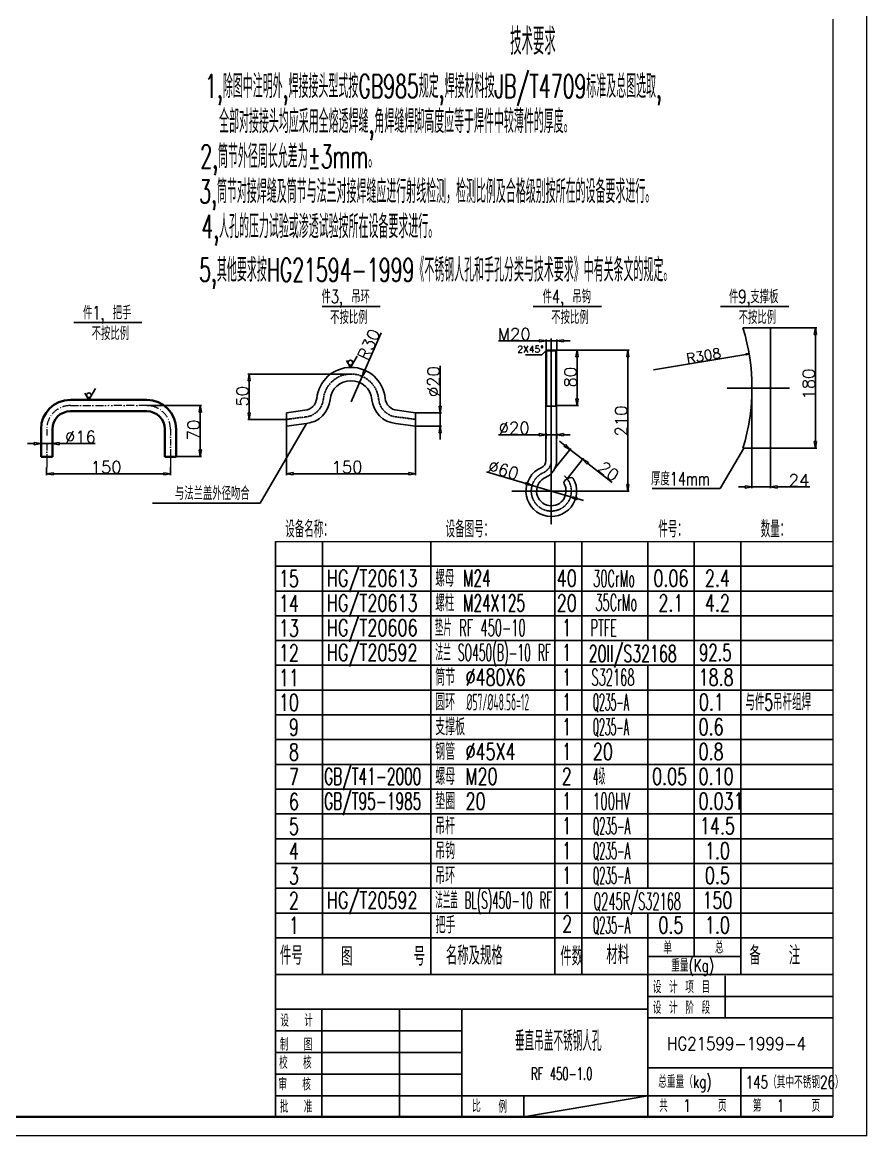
# Model space of a CAD drawing. Header units: millimetres. Extents: x 1541 to 38856, y -668 to 24805.
# Drawn here: x 32900 to 34165, y 17245 to 18912 of the extents above; entities that cross this region are included whole.
import ezdxf
from ezdxf.enums import TextEntityAlignment as Align

# ---------------------------------------------------------------- set-up
doc = ezdxf.new("R2010")
doc.units = ezdxf.units.MM
for name, pattern in [('ACAD_ISO05W100', [33, 24, -3, 0, -3, 0, -3]), ('ACAD_ISO10W100', [18.7, 12, -3, 0.7, -3]), ('ACAD_ISO12W100', [22.4, 12, -3, 0.7, -3, 0.7, -3]), ('CENTER', [6.25, 5, -0.5, 0.25, -0.5])]:
    doc.linetypes.add(name, pattern=pattern)
for name, color, linetype in [('CENTER', 7, 'Continuous'), ('CONTOUR', 7, 'Continuous'), ('DIM', 6, 'Continuous'), ('TITLE', 9, 'Continuous')]:
    doc.layers.add(name, color=color, linetype=linetype)
for name, color, linetype, lineweight in [('中心线', 3, 'ACAD_ISO10W100', 18), ('双点划线', 6, 'ACAD_ISO12W100', 18), ('标注', 1, 'Continuous', 18), ('粗线', 3, 'Continuous', 35)]:
    doc.layers.add(name, color=color, linetype=linetype, lineweight=lineweight)
doc.styles.add('HZ', font='txt.shx', dxfattribs={"width": 0.7, "bigfont": 'gbcbig.shx'})
doc.styles.get("Standard").update_dxf_attribs({"font": 'txt', "bigfont": 'gbcbig.shx'})
doc.dimstyles.get("Standard").update_dxf_attribs({"dimscale": 10, "dimtxt": 3, "dimasz": 2, "dimexe": 2, "dimexo": 0.0625, "dimgap": 1, "dimtad": 0, "dimtih": 1, "dimtoh": 1, "dimdec": 4, "dimzin": 0, "dimdsep": 46, "dimtxsty": 'Standard', "dimcen": 0.09, "dimadec": 0, "dimazin": 0, "dimtfac": 1, "dimtdec": 4, "dimtofl": 0, "dimtmove": 0, "dimatfit": 3, "dimfxl": 1, "dimtolj": 1, "dimtzin": 0, "dimarcsym": 0})

# ---------------------------------------------------------------- blocks, each defined once
blk = doc.blocks.new('_CLOSEDBLANK')
at = {"color": 0, "linetype": 'ByBlock'}
for p, q in [((-1, -0.17), (-1, 0.17)), ((-1, 0.17), (0, 0)), ((0, 0), (-1, -0.17))]:
    blk.add_line(p, q, dxfattribs=at)
blk = doc.blocks.new('*D107')
at = {"layer": 'CENTER', "color": 1, "lineweight": -2, "transparency": 16777216}
for p, q in [((32937, 18245.4), (32937, 18234.1)), ((33122.3, 18245.4), (33122.3, 18234.1)), ((32947, 18236.1), (33112.3, 18236.1))]:
    blk.add_line(p, q, dxfattribs=at)
at = {"layer": 'Defpoints', "color": 0, "transparency": 16777216}
for p in [(32937, 18245.4), (33122.3, 18245.4), (33122.3, 18236.1)]:
    blk.add_point(p, dxfattribs=at)
at = {"layer": 'CENTER', "color": 1, "lineweight": -2, "transparency": 16777216, "xscale": 10, "yscale": 10, "zscale": 10, "rotation": 180}
blk.add_blockref('_CLOSEDBLANK', (32937, 18236.1), dxfattribs=at)
at = {"layer": 'CENTER', "color": 1, "lineweight": -2, "transparency": 16777216, "xscale": 10, "yscale": 10, "zscale": 10}
blk.add_blockref('_CLOSEDBLANK', (33122.3, 18236.1), dxfattribs=at)
at = {"layer": 'CENTER', "color": 1, "transparency": 16777216, "insert": (33026, 18246.1), "char_height": 18, "attachment_point": 5}
blk.add_mtext('\\A1;150', dxfattribs=at)
blk = doc.blocks.new('*D108')
at = {"layer": 'CENTER', "color": 1, "lineweight": -2, "transparency": 16777216}
for p, q in [((33087, 18338.3), (33169, 18338.3)), ((33167, 18328.3), (33167, 18271.8)), ((33122.4, 18261.8), (33169, 18261.8))]:
    blk.add_line(p, q, dxfattribs=at)
at = {"layer": 'Defpoints', "color": 0, "transparency": 16777216}
for p in [(33086.9, 18338.3), (33122.3, 18261.8), (33167, 18261.8)]:
    blk.add_point(p, dxfattribs=at)
at = {"layer": 'CENTER', "color": 1, "lineweight": -2, "transparency": 16777216, "xscale": 10, "yscale": 10, "zscale": 10}
for p, rotation in [((33167, 18338.3), 90), ((33167, 18261.8), 270)]:
    blk.add_blockref('_CLOSEDBLANK', p, dxfattribs=dict(at, rotation=rotation))
at = {"layer": 'CENTER', "color": 1, "transparency": 16777216, "insert": (33157, 18301.6), "char_height": 18, "attachment_point": 5, "rotation": 90}
blk.add_mtext('\\A1;70', dxfattribs=at)
blk = doc.blocks.new('*D109')
at = {"layer": 'CENTER', "color": 1, "lineweight": -2, "transparency": 16777216}
for p, q in [((32918.5, 18281.3), (32908.5, 18281.3)), ((32928.5, 18281.1), (32928.5, 18283.3)), ((32928.5, 18281.3), (32945.5, 18281.3)), ((32945.5, 18281.1), (32945.5, 18283.3)), ((32955.5, 18281.3), (33009.5, 18281.3))]:
    blk.add_line(p, q, dxfattribs=at)
at = {"layer": 'Defpoints', "color": 0, "transparency": 16777216}
for p in [(32928.5, 18281), (32945.5, 18281.3), (32945.5, 18281)]:
    blk.add_point(p, dxfattribs=at)
at = {"layer": 'CENTER', "color": 1, "lineweight": -2, "transparency": 16777216, "xscale": 10, "yscale": 10, "zscale": 10}
blk.add_blockref('_CLOSEDBLANK', (32928.5, 18281.3), dxfattribs=at)
at = {"layer": 'CENTER', "color": 1, "lineweight": -2, "transparency": 16777216, "xscale": 10, "yscale": 10, "zscale": 10, "rotation": 180}
blk.add_blockref('_CLOSEDBLANK', (32945.5, 18281.3), dxfattribs=at)
at = {"layer": 'CENTER', "color": 1, "transparency": 16777216, "insert": (32987.5, 18291.3), "char_height": 18, "attachment_point": 5}
blk.add_mtext('\\A1;%%c16', dxfattribs=at)
blk = doc.blocks.new('*D110')
at = {"layer": 'CENTER', "color": 1, "lineweight": -2, "transparency": 16777216}
for p, q in [((33526.1, 18337.6), (33526.1, 18397.6)), ((33489.1, 18327.6), (33528.1, 18327.6)), ((33526.1, 18307.3), (33526.1, 18327.6)), ((33489.1, 18307.3), (33528.1, 18307.3)), ((33526.1, 18297.3), (33526.1, 18287.3))]:
    blk.add_line(p, q, dxfattribs=at)
at = {"layer": 'Defpoints', "color": 0, "transparency": 16777216}
for p in [(33489.1, 18327.6), (33489.1, 18307.3), (33526.1, 18307.3)]:
    blk.add_point(p, dxfattribs=at)
at = {"layer": 'CENTER', "color": 1, "lineweight": -2, "transparency": 16777216, "xscale": 10, "yscale": 10, "zscale": 10}
for p, rotation in [((33526.1, 18327.6), 270), ((33526.1, 18307.3), 90)]:
    blk.add_blockref('_CLOSEDBLANK', p, dxfattribs=dict(at, rotation=rotation))
at = {"layer": 'CENTER', "color": 1, "transparency": 16777216, "insert": (33516.1, 18374.1), "char_height": 18, "attachment_point": 5, "rotation": 90}
blk.add_mtext('\\A1;%%c20', dxfattribs=at)
blk = doc.blocks.new('*D111')
at = {"layer": 'CENTER', "color": 1, "lineweight": -2, "transparency": 16777216}
for p, q in [((33296.1, 18307.3), (33296.1, 18234.2)), ((33489.1, 18307.3), (33489.1, 18234.2)), ((33306.1, 18236.2), (33479.1, 18236.2))]:
    blk.add_line(p, q, dxfattribs=at)
at = {"layer": 'Defpoints', "color": 0, "transparency": 16777216}
for p in [(33296.1, 18307.3), (33489.1, 18307.3), (33489.1, 18236.2)]:
    blk.add_point(p, dxfattribs=at)
at = {"layer": 'CENTER', "color": 1, "lineweight": -2, "transparency": 16777216, "xscale": 10, "yscale": 10, "zscale": 10, "rotation": 180}
blk.add_blockref('_CLOSEDBLANK', (33296.1, 18236.2), dxfattribs=at)
at = {"layer": 'CENTER', "color": 1, "lineweight": -2, "transparency": 16777216, "xscale": 10, "yscale": 10, "zscale": 10}
blk.add_blockref('_CLOSEDBLANK', (33489.1, 18236.2), dxfattribs=at)
at = {"layer": 'CENTER', "color": 1, "transparency": 16777216, "insert": (33386.6, 18246.2), "char_height": 18, "attachment_point": 5}
blk.add_mtext('\\A1;150', dxfattribs=at)
blk = doc.blocks.new('*D112')
at = {"layer": 'CENTER', "color": 1, "lineweight": -2, "transparency": 16777216}
for p, q in [((33392.5, 18385.5), (33238.1, 18385.5)), ((33240.1, 18375.5), (33240.1, 18327.5)), ((33296, 18317.5), (33238.1, 18317.5))]:
    blk.add_line(p, q, dxfattribs=at)
at = {"layer": 'Defpoints', "color": 0, "transparency": 16777216}
for p in [(33392.6, 18385.5), (33240.1, 18317.5), (33296.1, 18317.5)]:
    blk.add_point(p, dxfattribs=at)
at = {"layer": 'CENTER', "color": 1, "lineweight": -2, "transparency": 16777216, "xscale": 10, "yscale": 10, "zscale": 10}
for p, rotation in [((33240.1, 18385.5), 90), ((33240.1, 18317.5), 270)]:
    blk.add_blockref('_CLOSEDBLANK', p, dxfattribs=dict(at, rotation=rotation))
at = {"layer": 'CENTER', "color": 1, "transparency": 16777216, "insert": (33230.1, 18352.2), "char_height": 18, "attachment_point": 5, "rotation": 90}
blk.add_mtext('\\A1;50', dxfattribs=at)
blk = doc.blocks.new('*D113')
at = {"layer": 'CENTER', "color": 1, "lineweight": -2, "transparency": 16777216}
for p, q in [((33699.5, 18421.2), (33809, 18421.2)), ((33807, 18411.2), (33807, 18220.2)), ((33762.5, 18210.2), (33809, 18210.2))]:
    blk.add_line(p, q, dxfattribs=at)
at = {"layer": 'Defpoints', "color": 0, "transparency": 16777216}
for p in [(33699.5, 18421.2), (33762.5, 18210.2), (33807, 18210.2)]:
    blk.add_point(p, dxfattribs=at)
at = {"layer": 'CENTER', "color": 1, "lineweight": -2, "transparency": 16777216, "xscale": 10, "yscale": 10, "zscale": 10}
for p, rotation in [((33807, 18421.2), 90), ((33807, 18210.2), 270)]:
    blk.add_blockref('_CLOSEDBLANK', p, dxfattribs=dict(at, rotation=rotation))
at = {"layer": 'CENTER', "color": 1, "transparency": 16777216, "insert": (33797, 18315.2), "char_height": 18, "attachment_point": 5, "rotation": 90}
blk.add_mtext('\\A1;210', dxfattribs=at)
blk = doc.blocks.new('*D114')
at = {"layer": 'CENTER', "color": 1, "lineweight": -2, "transparency": 16777216}
for p, q in [((33727, 18421.2), (33733, 18421.2)), ((33731, 18348.2), (33731, 18411.2)), ((33700.5, 18338.2), (33733, 18338.2))]:
    blk.add_line(p, q, dxfattribs=at)
at = {"layer": 'Defpoints', "color": 0, "transparency": 16777216}
for p in [(33727, 18421.2), (33731, 18421.2), (33700.5, 18338.2)]:
    blk.add_point(p, dxfattribs=at)
at = {"layer": 'CENTER', "color": 1, "lineweight": -2, "transparency": 16777216, "xscale": 10, "yscale": 10, "zscale": 10}
for p, rotation in [((33731, 18421.2), 90), ((33731, 18338.2), 270)]:
    blk.add_blockref('_CLOSEDBLANK', p, dxfattribs=dict(at, rotation=rotation))
at = {"layer": 'CENTER', "color": 1, "transparency": 16777216, "insert": (33721, 18380.7), "char_height": 18, "attachment_point": 5, "rotation": 90}
blk.add_mtext('\\A1;80', dxfattribs=at)
blk = doc.blocks.new('*D115')
at = {"layer": 'CENTER', "color": 1, "lineweight": -2, "transparency": 16777216}
for p, q in [((33674.5, 18435.2), (33613.3, 18435.2)), ((33684.5, 18420.3), (33684.5, 18437.2)), ((33700.5, 18435.2), (33684.5, 18435.2)), ((33700.5, 18420.3), (33700.5, 18437.2)), ((33710.5, 18435.2), (33720.5, 18435.2))]:
    blk.add_line(p, q, dxfattribs=at)
at = {"layer": 'Defpoints', "color": 0, "transparency": 16777216}
for p in [(33700.5, 18435.2), (33684.5, 18420.2), (33700.5, 18420.2)]:
    blk.add_point(p, dxfattribs=at)
at = {"layer": 'CENTER', "color": 1, "lineweight": -2, "transparency": 16777216, "xscale": 10, "yscale": 10, "zscale": 10}
blk.add_blockref('_CLOSEDBLANK', (33684.5, 18435.2), dxfattribs=at)
at = {"layer": 'CENTER', "color": 1, "lineweight": -2, "transparency": 16777216, "xscale": 10, "yscale": 10, "zscale": 10, "rotation": 180}
blk.add_blockref('_CLOSEDBLANK', (33700.5, 18435.2), dxfattribs=at)
at = {"layer": 'CENTER', "color": 1, "transparency": 16777216, "insert": (33636.8, 18445.2), "char_height": 18, "attachment_point": 5}
blk.add_mtext('\\A1;M20', dxfattribs=at)
blk = doc.blocks.new('*D116')
at = {"layer": 'CENTER', "color": 1, "lineweight": -2, "transparency": 16777216}
for p, q in [((33674.5, 18294.7), (33613.3, 18294.7)), ((33684.5, 18288.8), (33684.5, 18296.7)), ((33700.5, 18294.7), (33684.5, 18294.7)), ((33700.5, 18288.8), (33700.5, 18296.7)), ((33710.5, 18294.7), (33720.5, 18294.7))]:
    blk.add_line(p, q, dxfattribs=at)
at = {"layer": 'Defpoints', "color": 0, "transparency": 16777216}
for p in [(33684.5, 18294.7), (33684.5, 18288.7), (33700.5, 18288.7)]:
    blk.add_point(p, dxfattribs=at)
at = {"layer": 'CENTER', "color": 1, "lineweight": -2, "transparency": 16777216, "xscale": 10, "yscale": 10, "zscale": 10}
blk.add_blockref('_CLOSEDBLANK', (33684.5, 18294.7), dxfattribs=at)
at = {"layer": 'CENTER', "color": 1, "lineweight": -2, "transparency": 16777216, "xscale": 10, "yscale": 10, "zscale": 10, "rotation": 180}
blk.add_blockref('_CLOSEDBLANK', (33700.5, 18294.7), dxfattribs=at)
at = {"layer": 'CENTER', "color": 1, "transparency": 16777216, "insert": (33636.8, 18304.7), "char_height": 18, "attachment_point": 5}
blk.add_mtext('\\A1;%%c20', dxfattribs=at)
blk = doc.blocks.new('*D117')
at = {"layer": 'CENTER', "color": 1, "lineweight": -2, "transparency": 16777216}
for p, q in [((33654.1, 18221.6), (33595.5, 18238.9)), ((33721.2, 18201.7), (33663.7, 18218.7)), ((33730.8, 18198.9), (33740.4, 18196.1))]:
    blk.add_line(p, q, dxfattribs=at)
at = {"layer": 'Defpoints', "color": 0, "transparency": 16777216}
for p in [(33663.7, 18218.7), (33721.2, 18201.7)]:
    blk.add_point(p, dxfattribs=at)
at = {"layer": 'CENTER', "color": 1, "lineweight": -2, "transparency": 16777216, "xscale": 10, "yscale": 10, "zscale": 10}
for p, rotation in [((33663.7, 18218.7), 343.5596204783153), ((33721.2, 18201.7), 163.5596204783154)]:
    blk.add_blockref('_CLOSEDBLANK', p, dxfattribs=dict(at, rotation=rotation))
at = {"layer": 'CENTER', "color": 1, "transparency": 16777216, "insert": (33620.8, 18241.8), "char_height": 18, "attachment_point": 5, "rotation": 343.5596}
blk.add_mtext('\\A1;∅60', dxfattribs=at)
blk = doc.blocks.new('*D118')
at = {"layer": 'CENTER', "color": 1, "lineweight": -2, "transparency": 16777216}
for p, q in [((33697.4, 18243.3), (33721.5, 18274.2)), ((33712.4, 18278.8), (33704.5, 18284.9)), ((33716.2, 18228.6), (33740.4, 18259.5)), ((33720.3, 18272.6), (33739.1, 18257.9)), ((33747, 18251.7), (33783.7, 18223.1))]:
    blk.add_line(p, q, dxfattribs=at)
at = {"layer": 'Defpoints', "color": 0, "transparency": 16777216}
for p in [(33739.1, 18257.9), (33697.4, 18243.3), (33716.2, 18228.6)]:
    blk.add_point(p, dxfattribs=at)
at = {"layer": 'CENTER', "color": 1, "lineweight": -2, "transparency": 16777216, "xscale": 10, "yscale": 10, "zscale": 10}
for p, rotation in [((33720.3, 18272.6), 322.0019242560204), ((33739.1, 18257.9), 142.0019242560204)]:
    blk.add_blockref('_CLOSEDBLANK', p, dxfattribs=dict(at, rotation=rotation))
at = {"layer": 'CENTER', "color": 1, "transparency": 16777216, "insert": (33778.4, 18239.9), "char_height": 18, "attachment_point": 5, "rotation": 322.0019}
blk.add_mtext('\\A1;20', dxfattribs=at)
blk = doc.blocks.new('*D121')
at = {"layer": 'CENTER', "color": 1, "lineweight": -2, "transparency": 16777216}
for p, q in [((33992.8, 18364.5), (33992.8, 18214.5)), ((34020.3, 18364.5), (34020.3, 18214.5)), ((33982.8, 18216.5), (33972.8, 18216.5)), ((33992.8, 18216.5), (34020.3, 18216.5)), ((34030.3, 18216.5), (34079.3, 18216.5))]:
    blk.add_line(p, q, dxfattribs=at)
at = {"layer": 'Defpoints', "color": 0, "transparency": 16777216}
for p in [(33992.8, 18364.6), (34020.3, 18364.6), (34020.3, 18216.5)]:
    blk.add_point(p, dxfattribs=at)
at = {"layer": 'CENTER', "color": 1, "lineweight": -2, "transparency": 16777216, "xscale": 10, "yscale": 10, "zscale": 10}
blk.add_blockref('_CLOSEDBLANK', (33992.8, 18216.5), dxfattribs=at)
at = {"layer": 'CENTER', "color": 1, "lineweight": -2, "transparency": 16777216, "xscale": 10, "yscale": 10, "zscale": 10, "rotation": 180}
blk.add_blockref('_CLOSEDBLANK', (34020.3, 18216.5), dxfattribs=at)
at = {"layer": 'CENTER', "color": 1, "transparency": 16777216, "insert": (34063.3, 18226.5), "char_height": 18, "attachment_point": 5}
blk.add_mtext('\\A1;24', dxfattribs=at)
blk = doc.blocks.new('*D122')
at = {"layer": 'CENTER', "color": 1, "lineweight": -2, "transparency": 16777216}
for p, q in [((34020.4, 18454.6), (34089.8, 18454.6)), ((34087.8, 18444.6), (34087.8, 18284.6)), ((34020.4, 18274.6), (34089.8, 18274.6))]:
    blk.add_line(p, q, dxfattribs=at)
at = {"layer": 'Defpoints', "color": 0, "transparency": 16777216}
for p in [(34020.3, 18454.6), (34020.3, 18274.6), (34087.8, 18274.6)]:
    blk.add_point(p, dxfattribs=at)
at = {"layer": 'CENTER', "color": 1, "lineweight": -2, "transparency": 16777216, "xscale": 10, "yscale": 10, "zscale": 10}
for p, rotation in [((34087.8, 18454.6), 90), ((34087.8, 18274.6), 270)]:
    blk.add_blockref('_CLOSEDBLANK', p, dxfattribs=dict(at, rotation=rotation))
at = {"layer": 'CENTER', "color": 1, "transparency": 16777216, "insert": (34077.8, 18370.5), "char_height": 18, "attachment_point": 5, "rotation": 90}
blk.add_mtext('\\A1;180', dxfattribs=at)
blk = doc.blocks.new('*D123')
at = {"layer": 'CENTER', "color": 1, "lineweight": -2, "transparency": 16777216}
for p, q in [((33413.3, 18391.1), (33437.9, 18447.1)), ((33392.6, 18344), (33409.3, 18382))]:
    blk.add_line(p, q, dxfattribs=at)
at = {"layer": 'Defpoints', "color": 0, "transparency": 16777216}
for p in [(33409.3, 18382), (33392.6, 18344)]:
    blk.add_point(p, dxfattribs=at)
at = {"layer": 'CENTER', "color": 1, "lineweight": -2, "transparency": 16777216, "xscale": 10, "yscale": 10, "zscale": 10, "rotation": 246.2683416940071}
blk.add_blockref('_CLOSEDBLANK', (33409.3, 18382), dxfattribs=at)
at = {"layer": 'CENTER', "color": 1, "transparency": 16777216, "insert": (33419.3, 18429.6), "char_height": 18, "attachment_point": 5, "rotation": 66.2683}
blk.add_mtext('\\A1;R30', dxfattribs=at)
blk = doc.blocks.new('A$C70CA1D51')
at = {"layer": 'CENTER', "color": 1}
for p, q in [((7.8, 0), (32.3, 0)), ((32.3, 0), (38.3, 6))]:
    blk.add_line(p, q, dxfattribs=at)
at = {"color": 1, "linetype": 'ByBlock', "insert": (15.2, 8.5), "char_height": 10, "attachment_point": 5}
blk.add_mtext('2X45%%d', dxfattribs=at)

msp = doc.modelspace()

# ---------------------------------------------------------------- linework, layer by layer
at = {"color": 0, "lineweight": 0}
msp.add_line((34114.09, 18916.7), (34114.09, 17273.27), dxfattribs=at)
at = {"color": 1, "lineweight": -3}
for p, q in [((33391.75, 18395.46), (33401.57, 18412.46)), ((33391.75, 18395.46), (33385.86, 18405.66)), ((33000.25, 18346.76), (32994.36, 18356.96)), ((33000.25, 18346.76), (33010.06, 18363.76))]:
    msp.add_line(p, q, dxfattribs=at)
at = {"color": 1, "linetype": 'ByBlock'}
for p, q in [((33845.33, 18391.61), (33983.61, 18414.97)), ((33836.81, 17513.45), (33975.91, 17513.45))]:
    msp.add_line(p, q, dxfattribs=at)
at = {"layer": 'CENTER', "color": 1}
for p, q in [((33436.45, 18486.74), (33349.51, 18486.74)), ((33767.45, 18486.74), (33665.45, 18486.74)), ((34047.95, 18486.74), (33945.95, 18486.74)), ((33079.45, 18462.59), (32977.45, 18462.59)), ((33685.45, 18421.24), (33685.45, 18337.24)), ((33699.45, 18421.24), (33699.45, 18337.24)), ((33256.58, 18192.21), (33325.78, 18311.32)), ((33945.34, 18214.03), (33980.52, 18274.58)), ((33945.34, 18214.03), (33843.34, 18214.03)), ((33256.58, 18192.21), (33095.58, 18192.21)), ((33651.34, 17273.27), (33836.81, 17304.8))]:
    msp.add_line(p, q, dxfattribs=at)
at = {"layer": 'CENTER'}
for p, q in [((33979.37, 18454.58), (34020.34, 18454.58)), ((34020.34, 18454.58), (34020.34, 18274.58)), ((33685.45, 18421.24), (33684.45, 18420.24)), ((33684.45, 18420.24), (33684.45, 18256.07)), ((33684.45, 18420.24), (33700.45, 18420.24)), ((33685.45, 18421.24), (33699.45, 18421.24)), ((33699.45, 18421.24), (33700.45, 18420.24)), ((33700.45, 18420.24), (33700.45, 18256.07)), ((33296.08, 18307.34), (33296.08, 18327.58)), ((33489.08, 18307.34), (33489.08, 18327.58)), ((33684.45, 18337.24), (33700.45, 18337.24)), ((33979.37, 18274.58), (34020.34, 18274.58))]:
    msp.add_line(p, q, dxfattribs=at)
at = {"layer": 'CENTER', "color": 1, "linetype": 'CENTER', "ltscale": 0.1}
for p, q in [((33692.45, 18438.74), (33692.45, 18160.24)), ((33762.45, 18210.24), (33633.45, 18210.24))]:
    msp.add_line(p, q, dxfattribs=at)
at = {"layer": 'CENTER', "color": 1, "linetype": 'CENTER', "ltscale": 0.3}
msp.add_line((33955.84, 18364.58), (34048.84, 18364.58), dxfattribs=at)
at = {"layer": 'CENTER'}
for centre, radius, start, end in [((33685.34, 18364.58), 307.5, 342.98135, 17.01865), ((33392.58, 18343.96), 51.5, 90, 174.28112), ((33392.58, 18343.96), 51.5, 5.71888, 90), ((33392.58, 18343.96), 31.5, 90, 174.28112), ((33392.58, 18343.96), 31.5, 5.71888, 90), ((33321.43, 18351.08), 20, 276.2356, 354.28112), ((33321.43, 18351.08), 40, 276.2356, 354.28112), ((33463.72, 18351.08), 40, 185.71888, 263.7644), ((33463.72, 18351.08), 20, 185.71888, 263.7644), ((33392.58, 17699.96), 635, 96.2356, 98.74102), ((33392.58, 17699.96), 635, 81.25898, 83.7644), ((33392.58, 17699.96), 615, 96.2356, 99.02762), ((33392.58, 17699.96), 615, 80.97238, 83.7644), ((33692.45, 18210.24), 38, 113.57818, 30), ((33672.45, 18256.07), 12, 293.57818, 0), ((33672.45, 18256.07), 28, 293.57818, 0), ((33692.45, 18210.24), 22, 113.57818, 30)]:
    msp.add_arc(centre, radius, start, end, dxfattribs=at)
at = {"layer": 'CENTER', "color": 1, "linetype": 'ACAD_ISO05W100', "ltscale": 0.1}
for centre, radius, start, end in [((33392.58, 18343.96), 41.5, 90, 174.28112), ((33392.58, 18343.96), 41.5, 5.71888, 90), ((33321.43, 18351.08), 30, 276.2356, 354.28112), ((33463.72, 18351.08), 30, 185.71888, 263.7644), ((33392.58, 17699.96), 625, 96.2356, 98.882), ((33392.58, 17699.96), 625, 81.118, 83.7644)]:
    msp.add_arc(centre, radius, start, end, dxfattribs=at)
at = {"layer": 'CENTER', "color": 1, "linetype": 'CENTER', "ltscale": 0.1}
for centre, radius, start, end in [((33672.45, 18256.07), 20, 293.57818, 0), ((33692.45, 18210.24), 30, 113.57818, 48.59038)]:
    msp.add_arc(centre, radius, start, end, dxfattribs=at)
at = {"layer": 'CENTER'}
msp.add_ellipse((33718.43, 18225.24), major_axis=(-6.93, -4), ratio=0.5, start_param=3.1415927, end_param=6.2831853, dxfattribs=at)
at = {"layer": 'CONTOUR', "color": 1, "linetype": 'ByBlock'}
msp.add_line((34114.07, 17541.27), (33279.47, 17541.27), dxfattribs=at)
at = {"layer": 'Defpoints', "color": 0, "linetype": 'ByBlock'}
msp.add_point((33988.54, 18415.8), dxfattribs=at)
at = {"layer": 'DIM', "color": 1, "linetype": 'ByBlock'}
for p, q in [((33349.95, 17485.63), (33349.95, 18134.78)), ((33512.24, 17485.63), (33512.24, 18134.78)), ((33697.71, 17485.63), (33697.71, 18134.78)), ((33738.2, 17485.63), (33738.2, 18134.78)), ((33836.81, 17986.4), (33836.81, 18134.78)), ((33906.36, 17513.45), (33906.36, 18134.78)), ((33975.91, 17485.63), (33975.91, 18134.78)), ((33836.9, 17615.46), (33836.81, 17949.31)), ((33836.81, 17485.63), (33836.81, 17578.36)), ((33836.81, 17272.54), (33836.81, 17486.36)), ((33952.72, 17421.6), (33952.72, 17484.58)), ((33836.81, 17453.25), (34114.23, 17453.25)), ((33280.4, 17434.63), (33836.81, 17434.63)), ((33349.02, 17434.63), (33349.02, 17273.27)), ((33464.94, 17434.63), (33464.94, 17273.27)), ((33558.6, 17272.54), (33558.6, 17434.63)), ((33836.81, 17421.6), (34114.23, 17421.6)), ((33280.4, 17402.17), (33558.6, 17402.17)), ((33280.4, 17369.71), (33558.6, 17369.71)), ((33836.81, 17346.53), (34114.07, 17346.53)), ((33975.91, 17272.54), (33975.91, 17346.53)), ((33280.4, 17337.26), (33558.6, 17337.26)), ((33280.4, 17304.8), (34114.09, 17304.8)), ((33651.34, 17272.54), (33651.34, 17304.8))]:
    msp.add_line(p, q, dxfattribs=at)
at = {"layer": 'TITLE', "color": 0, "linetype": 'ByBlock', "lineweight": 0}
msp.add_line((33279.47, 18134.78), (34114.09, 18134.78), dxfattribs=at)
at = {"layer": 'TITLE', "color": 0, "linetype": 'ByBlock'}
for p, q in [((33279.47, 18097.69), (34114.09, 18097.69)), ((34114.07, 17486.36), (33279.47, 17486.36))]:
    msp.add_line(p, q, dxfattribs=at)
at = {"layer": 'TITLE', "color": 1, "linetype": 'ByBlock', "lineweight": 0}
msp.add_line((33279.47, 18097.69), (34114.09, 18097.69), dxfattribs=at)
at = {"layer": 'TITLE', "color": 1, "linetype": 'ByBlock'}
for p, q in [((33279.47, 18060.59), (34114.09, 18060.59)), ((33279.47, 18023.5), (34114.09, 18023.5)), ((33279.47, 17986.4), (34114.09, 17986.4)), ((33279.47, 17949.31), (34114.09, 17949.31)), ((33279.47, 17912.21), (34114.09, 17912.21)), ((33279.47, 17875.12), (34114.09, 17875.12)), ((33279.47, 17838.03), (34114.09, 17838.03)), ((33279.47, 17800.93), (34114.09, 17800.93)), ((33279.47, 17763.84), (34114.09, 17763.84)), ((33279.47, 17726.74), (34114.09, 17726.74)), ((33279.47, 17689.65), (34114.09, 17689.65)), ((33279.47, 17652.55), (34114.09, 17652.55)), ((33279.47, 17615.46), (33836.9, 17615.46)), ((33836.9, 17615.46), (34114.09, 17615.46)), ((33279.47, 17578.36), (34114.09, 17578.36))]:
    msp.add_line(p, q, dxfattribs=at)
at = {"layer": 'TITLE', "color": 0, "linetype": 'ByBlock', "lineweight": 35}
msp.add_line((34114.09, 17273.27), (31926.13, 17273.27), dxfattribs=at)
at = {"layer": 'TITLE', "color": 0, "linetype": 'ByBlock', "const_width": 2.32}
msp.add_lwpolyline([(33279.47, 17273.27), (33279.47, 18134.78)], dxfattribs=at)
at = {"layer": '中心线', "color": 1}
for p in [(32972.47, 18338.26), (33086.89, 18338.26)]:
    msp.add_line(p, (33029.68, 18338.26), dxfattribs=at)
at = {"layer": '中心线', "color": 1, "ltscale": 0.8}
for p, q in [((32937.05, 18302.84), (32937.05, 18291.24)), ((33122.31, 18302.84), (33122.31, 18261.76)), ((32937.05, 18280.58), (32937.05, 18261.76))]:
    msp.add_line(p, q, dxfattribs=at)
at = {"layer": '中心线', "color": 1}
for centre, start, end in [((32972.47, 18302.84), 90, 180), ((33086.89, 18302.84), 0, 90)]:
    msp.add_arc(centre, 35.42, start, end, dxfattribs=at)
at = {"layer": '双点划线', "color": 1, "linetype": 'ByBlock'}
for q in [(34164.59, 20588.46), (31784.45, 17244.93)]:
    msp.add_line((34164.59, 17244.93), q, dxfattribs=at)
at = {"layer": '标注', "color": 1}
for p, q in [((32937.05, 18261.76), (32937.05, 18245.42)), ((33122.31, 18261.76), (33122.31, 18245.42))]:
    msp.add_line(p, q, dxfattribs=at)
at = {"layer": '标注', "color": 1, "lineweight": -3}
for centre in [(33391.77, 18402.54), (33000.27, 18353.84)]:
    msp.add_circle(centre, 3.52, dxfattribs=at)
at = {"layer": '粗线', "color": 0}
for p, q in [((32972.47, 18346.76), (33029.68, 18346.76)), ((33086.89, 18346.76), (33029.68, 18346.76)), ((32972.47, 18329.76), (33029.68, 18329.76)), ((33086.89, 18329.76), (33029.68, 18329.76)), ((32928.55, 18302.84), (32928.55, 18261.76)), ((32945.55, 18302.84), (32945.55, 18261.76)), ((33113.81, 18302.84), (33113.81, 18261.76)), ((33130.81, 18302.84), (33130.81, 18261.76)), ((32928.55, 18261.76), (32945.55, 18261.76)), ((33130.81, 18261.76), (33113.81, 18261.76))]:
    msp.add_line(p, q, dxfattribs=at)
for centre, radius, start, end in [((32972.47, 18302.84), 43.92, 90, 180), ((33086.89, 18302.84), 43.92, 0, 90), ((32972.47, 18302.84), 26.92, 90, 180), ((33086.89, 18302.84), 26.92, 0, 90)]:
    msp.add_arc(centre, radius, start, end, dxfattribs=at)

# ---------------------------------------------------------------- block references
at = {"color": 1, "linetype": 'ByBlock', "xscale": 5, "yscale": 5, "zscale": 5, "rotation": 9.588343840046068}
msp.add_blockref('_CLOSEDBLANK', (33988.54, 18415.8), dxfattribs=at)
at = {"layer": 'CENTER', "color": 1}
msp.add_blockref('A$C70CA1D51', (33646.16, 18414.24), dxfattribs=at)

# ---------------------------------------------------------------- texts
at = {"color": 1, "linetype": 'Continuous', "ltscale": 0.5, "style": 'HZ', "width": 0.591651}
for s, height, p in [('技术要求', 40, (33630.86, 18863.59)), ('1,除图中注明外,焊接接头型式按GB985规定,焊接材料按JB/T4709标准及总图选取, ', 35, (33174.18, 18798.85)), ('全部对接接头均应采用全熔透焊缝,角焊缝焊脚高度应等于焊件中较薄件的厚度。', 35, (33195.12, 18746.35)), ('2,筒节外径周长允差为%%p3mm。', 35, (33166.93, 18693.85)), ('3,筒节对接焊缝及筒节与法兰对接焊缝应进行射线检测，检测比例及合格级别按所在的设备要求进行。', 35, (33165.39, 18641.35)), ('4,人孔的压力试验或渗透试验按所在设备要求进行。', 35, (33168.48, 18588.85)), ('5,其他要求按HG21594-1999《不锈钢人孔和手孔分类与技术要求》中有关条文的规定。', 35, (33165.28, 18523.87))]:
    msp.add_text(s, height=height, dxfattribs=at).set_placement(p)
at = {"layer": 'CENTER', "color": 1, "insert": (33920.42, 18412.91), "char_height": 15, "attachment_point": 5, "rotation": 9.58834}
msp.add_mtext('R308', dxfattribs=at)
at = {"layer": 'DIM', "color": 1, "linetype": 'ByBlock', "style": 'HZ'}
for s, height, width, p in [('件号', 27.821, 0.85, (33286.2, 17500.88)), ('图    号', 27.821, 0.85, (33377.75, 17499.54)), ('名称及规格', 27.821, 0.85, (33534.62, 17500.85)), ('件数', 27.821, 0.85, (33705.89, 17499.64)), ('材料', 27.821, 0.85, (33774.92, 17501.83)), ('备  注', 27.821, 0.85, (33988.84, 17500.9)), ('垂直吊盖不锈钢人孔', 30, 0.6, (33638.05, 17371.87)), ('RF 450-1.0', 18.241, 0.6, (33662.13, 17328.66))]:
    msp.add_text(s, height=height, dxfattribs=dict(at, width=width)).set_placement(p)
at = {"layer": 'DIM', "color": 1, "linetype": 'ByBlock', "style": 'HZ', "width": 0.85}
msp.add_text('HG21599-1999-4', height=19.3674, dxfattribs=at).set_placement((33969.61, 17382.95), align=Align.MIDDLE_CENTER)
at = {"layer": 'TITLE', "color": 1, "linetype": 'ByBlock', "style": 'HZ', "width": 0.7}
for s, height, p in [('件3, 吊环', 20, (33420.92, 18501.46)), ('件4, 吊钩', 20, (33751.92, 18501.46)), ('件9,支撑板', 20, (34032.42, 18501.46)), ('件1, 把手', 20, (33063.92, 18477.31)), ('不按比例', 20, (33417.42, 18470.46)), ('不按比例', 20, (33748.42, 18470.46)), ('不按比例', 20, (34028.92, 18470.46)), ('不按比例', 20, (33060.42, 18446.31)), ('厚度14mm', 20, (33929.81, 18228.75)), ('与法兰盖外径吻合', 20, (33241.05, 18206.93)), ('15', 25, (33314.71, 18079.14)), ('14', 25, (33314.71, 18042.04)), ('13', 25, (33314.71, 18004.95)), ('12', 25, (33314.71, 17967.86)), ('11', 25, (33314.71, 17930.76)), ('10', 25, (33314.71, 17893.67)), ('9', 25, (33314.71, 17856.57)), ('8', 25, (33314.71, 17819.48)), ('7', 25, (33314.71, 17782.38)), ('6', 25, (33314.71, 17745.29)), ('5', 25, (33314.71, 17708.2)), ('4', 25, (33314.71, 17671.1)), ('3', 25, (33314.71, 17634.01)), ('2', 25, (33314.71, 17596.91)), ('1', 25, (33314.71, 17559.82))]:
    msp.add_text(s, height=height, dxfattribs=at).set_placement(p, align=Align.MIDDLE_RIGHT)
at = {"layer": 'TITLE', "color": 1, "linetype": 'ByBlock', "lineweight": 0, "style": 'HZ', "width": 0.6}
for s, p in [('设备名称：', (33294.12, 18140.74)), ('设备图号：', (33534.2, 18140.74)), ('件号：', (33852.55, 18140.74)), ('数量：', (34005.96, 18140.74))]:
    msp.add_text(s, height=25, dxfattribs=at).set_placement(p)
at = {"layer": 'TITLE', "color": 1, "linetype": 'ByBlock', "style": 'HZ'}
for s, height, width, p in [('HG/T20613', 25, 0.7, (33356.41, 18067.24)), ('螺母 M24', 25, 0.6, (33518.7, 18067.24)), ('HG/T20613', 25, 0.7, (33356.41, 18030.15)), ('螺柱 M24X125', 25, 0.6, (33518.7, 18030.15)), ('HG/T20606', 25, 0.7, (33356.41, 17993.06)), ('垫片 RF 450-10', 25, 0.5, (33518.32, 17993.06)), ('PTFE', 25, 0.5, (33751.12, 17993.06)), ('HG/T20592', 25, 0.7, (33356.41, 17955.96)), ('92.5', 25, 0.65, (33913.61, 17955.96)), ('筒节 %%c480X6', 25, 0.7, (33518.7, 17918.87)), ('S32168', 25, 0.5, (33752.6, 17918.87)), ('18.8', 25, 0.7, (33912.83, 17918.87)), ('圆环  ', 25, 0.7, (33518.7, 17881.77)), (' %%c57/%%c48.5δ=12', 25, 0.4, (33556.5, 17881.77)), ('Q235-A', 25, 0.4, (33754.58, 17881.77)), ('0.1', 25, 0.7, (33913.41, 17881.77)), ('与件5吊杆组焊', 25, 0.6, (33982.96, 17881.77)), ('支撑板', 25, 0.7, (33518.7, 17844.68)), ('Q235-A', 25, 0.4, (33754.58, 17844.68)), ('0.6', 25, 0.7, (33912.83, 17844.68)), ('钢管 %%c45X4', 25, 0.7, (33518.7, 17807.58)), ('20', 25, 0.7, (33754.58, 17807.58)), ('0.8', 25, 0.7, (33912.83, 17807.58)), ('GB/T41-2000', 25, 0.6, (33352.47, 17770.49)), ('螺母 M20', 25, 0.7, (33518.7, 17770.49)), ('4级', 25, 0.4, (33754.58, 17770.49)), ('0.05', 25, 0.7, (33843.28, 17770.49)), ('0.10', 25, 0.7, (33912.83, 17770.49)), ('GB/T95-1985', 25, 0.6, (33352.47, 17733.39)), ('垫圈 20', 25, 0.7, (33518.7, 17733.39)), ('0.031', 25, 0.7, (33912.83, 17733.39)), ('吊杆', 25, 0.7, (33518.7, 17696.3)), ('吊钩', 25, 0.7, (33518.7, 17659.21)), ('吊环', 25, 0.7, (33518.7, 17622.11)), ('HG/T20592', 25, 0.7, (33356.41, 17585.02)), ('法兰盖 BL(S)450-10 RF ', 25, 0.45, (33518.7, 17585.02)), ('把手', 25, 0.7, (33519.28, 17547.92)), ('单', 18.55, 0.7, (33860.05, 17517.09)), ('总', 18.55, 0.7, (33937.52, 17517.72)), ('重量(Kg)', 18.547, 0.7, (33871.91, 17490.63)), ('设 计 项 目', 18.547, 0.692727, (33844.42, 17458.33)), ('设 计 阶 段', 18.547, 0.692727, (33844.42, 17427.48)), ('设  计', 18.547, 0.692727, (33286.82, 17408.23)), ('制  图', 18.547, 0.692727, (33286.12, 17372.39)), ('校  核', 18.547, 0.692727, (33285.01, 17345.06)), ('审  核', 18.547, 0.692727, (33283.95, 17312.62)), ('总重量（kg)', 18.547, 0.7, (33852.4, 17316.59)), ('145（其中不锈钢26）', 18.5472, 0.7, (33983.48, 17315.88)), ('批  准', 18.547, 0.692727, (33286.16, 17279.41)), ('比', 18.55, 0.7, (33573.85, 17280.37)), ('例', 18.55, 0.7, (33613.26, 17279.2)), ('共  1   页', 18.547, 0.7, (33853.91, 17280.72)), ('第  1   页', 18.547, 0.7, (33993.98, 17280.72))]:
    msp.add_text(s, height=height, dxfattribs=dict(at, width=width)).set_placement(p)
for s, width, p in [('40', 0.7, (33715.51, 18067.24)), ('30CrMo', 0.5, (33786.47, 18066.88)), ('0.06', 0.7, (33871.56, 18067.24)), ('2.4', 0.7, (33941.12, 18067.24)), ('20', 0.7, (33715.51, 18030.15)), ('35CrMo', 0.5, (33789.67, 18031.04)), ('2.1', 0.7, (33871.56, 18030.15)), ('4.2', 0.7, (33941.12, 18030.15)), ('1', 0.7, (33715.51, 17993.06)), ('1', 0.7, (33715.51, 17955.96)), ('1', 0.7, (33715.51, 17918.87)), ('1', 0.7, (33715.51, 17881.77)), ('1', 0.7, (33715.51, 17844.68)), ('1', 0.7, (33715.51, 17807.58)), ('2', 0.7, (33715.51, 17770.49)), ('1', 0.7, (33715.51, 17733.39)), ('1', 0.7, (33715.51, 17696.3)), ('14.5', 0.7, (33941.12, 17696.3)), ('1', 0.7, (33715.51, 17659.21)), ('1.0', 0.7, (33941.12, 17659.21)), ('1', 0.7, (33715.51, 17622.11)), ('0.5', 0.7, (33941.12, 17622.11)), ('1', 0.7, (33715.51, 17585.02)), ('Q245R/S32168', 0.5, (33820.95, 17583.42)), ('150', 0.7, (33941.12, 17585.02)), ('2', 0.7, (33716.24, 17549.56)), ('0.5', 0.7, (33871.56, 17547.92)), ('1.0', 0.7, (33941.12, 17547.92))]:
    msp.add_text(s, height=25, dxfattribs=dict(at, width=width)).set_placement(p, align=Align.CENTER)
for s, width, p, p2 in [('法兰 SO450(B)-10 RF', 0.468072, (33518.7, 17955.96), (33691.76, 17955.96)), ('20II/S32168', 0.554981, (33748.39, 17954.36), (33880.2, 17954.36)), ('100HV', 0.513615, (33754.58, 17733.39), (33810.22, 17733.39)), ('Q235-A', 0.392764, (33754.58, 17696.3), (33810.22, 17696.3)), ('Q235-A', 0.392764, (33754.58, 17659.21), (33810.22, 17659.21)), ('Q235-A', 0.392764, (33754.58, 17622.11), (33810.22, 17622.11)), ('Q235-A', 0.392764, (33754.58, 17547.92), (33810.22, 17547.92))]:
    msp.add_text(s, height=25, dxfattribs=dict(at, width=width)).set_placement(p, p2, align=Align.FIT)

# ---------------------------------------------------------------- dimensions: what is measured, and where the dimension line sits
at = {"layer": 'CENTER', "color": 1}
for base, p1, p2, text, picture, middle in [((33700.45, 18435.24), (33684.45, 18420.24), (33700.45, 18420.24), 'M20', '*D115', (33636.83, 18435.24)), ((34020.34, 18216.53), (33992.84, 18364.58), (34020.34, 18364.58), '24', '*D121', (34063.34, 18216.53)), ((33489.14, 18236.21), (33296.08, 18307.34), (33489.14, 18307.34), '150', '*D111', (33386.58, 18236.21)), ((33684.45, 18294.74), (33700.45, 18288.74), (33684.45, 18288.74), '%%c20', '*D116', (33636.83, 18294.74)), ((32945.55, 18281.33), (32928.55, 18281.04), (32945.55, 18281.04), '%%c16', '*D109', (32987.55, 18281.33)), ((33122.31, 18236.09), (32937.05, 18245.42), (33122.31, 18245.42), '150', '*D107', (33025.95, 18236.09))]:
    dim = msp.add_linear_dim(base=base, p1=p1, p2=p2, text=text, dimstyle='Standard', override={"dimscale": 1, "dimtxt": 18, "dimasz": 10, "dimtad": 1, "dimtih": 0, "dimtoh": 0, "dimdec": 0, "dimblk1": 'CLOSEDBLANK', "dimblk2": 'CLOSEDBLANK', "dimsah": 1, "dimclrd": 1, "dimclre": 1, "dimclrt": 1, "dimtdec": 0, "dimtofl": 1, "dimatfit": 1}, dxfattribs=at)
    dim.commit()
    dim.dimension.update_dxf_attribs({"geometry": picture, "text_midpoint": middle, "dimtype": 160})
dim = msp.add_radius_dim(center=(33392.58, 18343.96), mpoint=(33409.28, 18381.95), text='R30', dimstyle='Standard', override={"dimscale": 1, "dimtxt": 18, "dimasz": 10, "dimtad": 1, "dimtih": 0, "dimtoh": 0, "dimdec": 0, "dimblk1": 'CLOSEDBLANK', "dimblk2": 'CLOSEDBLANK', "dimsah": 1, "dimclrd": 1, "dimclre": 1, "dimclrt": 1, "dimtdec": 0, "dimtofl": 1, "dimatfit": 1}, dxfattribs=at)
dim.commit()
dim.dimension.update_dxf_attribs({"geometry": '*D123', "text_midpoint": (33428.45, 18425.55), "dimtype": 164})
dim = msp.add_linear_dim(base=(34087.84, 18274.58), p1=(34020.34, 18454.58), p2=(34020.34, 18274.58), angle=90, dimstyle='Standard', override={"dimscale": 1, "dimtxt": 18, "dimasz": 10, "dimtad": 1, "dimtih": 0, "dimtoh": 0, "dimdec": 0, "dimblk1": 'CLOSEDBLANK', "dimblk2": 'CLOSEDBLANK', "dimsah": 1, "dimclrd": 1, "dimclre": 1, "dimclrt": 1, "dimtdec": 0, "dimtofl": 1, "dimatfit": 1}, dxfattribs=at)
dim.commit()
dim.dimension.update_dxf_attribs({"geometry": '*D122', "text_midpoint": (34087.84, 18370.53), "dimtype": 160})
for base, p1, p2, angle, text, picture, middle, dimtype in [((33806.95, 18210.24), (33699.45, 18421.24), (33762.45, 18210.24), 90, '210', '*D113', (33806.95, 18315.24), 160), ((33730.95, 18421.24), (33700.45, 18338.15), (33726.95, 18421.24), 90, '80', '*D114', (33730.95, 18380.74), 160), ((33526.08, 18307.34), (33489.08, 18327.58), (33489.08, 18307.34), 90, '%%c20', '*D110', (33526.08, 18374.1), 160), ((33240.08, 18317.46), (33392.58, 18385.46), (33296.08, 18317.46), 90, '50', '*D112', (33240.08, 18352.21), 160), ((33166.95, 18261.76), (33086.89, 18338.26), (33122.31, 18261.76), 90, '70', '*D108', (33166.95, 18301.59), 160), ((33739.12, 18257.91), (33697.36, 18243.28), (33716.2, 18228.57), 322.00192, '20', '*D118', (33772.28, 18232), 161)]:
    dim = msp.add_linear_dim(base=base, p1=p1, p2=p2, angle=angle, text=text, dimstyle='Standard', override={"dimscale": 1, "dimtxt": 18, "dimasz": 10, "dimtad": 1, "dimtih": 0, "dimtoh": 0, "dimdec": 0, "dimblk1": 'CLOSEDBLANK', "dimblk2": 'CLOSEDBLANK', "dimsah": 1, "dimclrd": 1, "dimclre": 1, "dimclrt": 1, "dimtdec": 0, "dimtofl": 1, "dimatfit": 1}, dxfattribs=at)
    dim.commit()
    dim.dimension.update_dxf_attribs({"geometry": picture, "text_midpoint": middle, "dimtype": dimtype})
dim = msp.add_diameter_dim_2p(p1=(33721.22, 18201.75), p2=(33663.68, 18218.73), dimstyle='Standard', override={"dimscale": 1, "dimtxt": 18, "dimasz": 10, "dimtad": 1, "dimtih": 0, "dimtoh": 0, "dimdec": 0, "dimblk1": 'CLOSEDBLANK', "dimblk2": 'CLOSEDBLANK', "dimsah": 1, "dimclrd": 1, "dimclre": 1, "dimclrt": 1, "dimtdec": 0, "dimtofl": 1, "dimatfit": 1}, dxfattribs=at)
dim.commit()
dim.dimension.update_dxf_attribs({"geometry": '*D117', "text_midpoint": (33618, 18232.21), "dimtype": 163})

doc.saveas('drawing.dxf')
